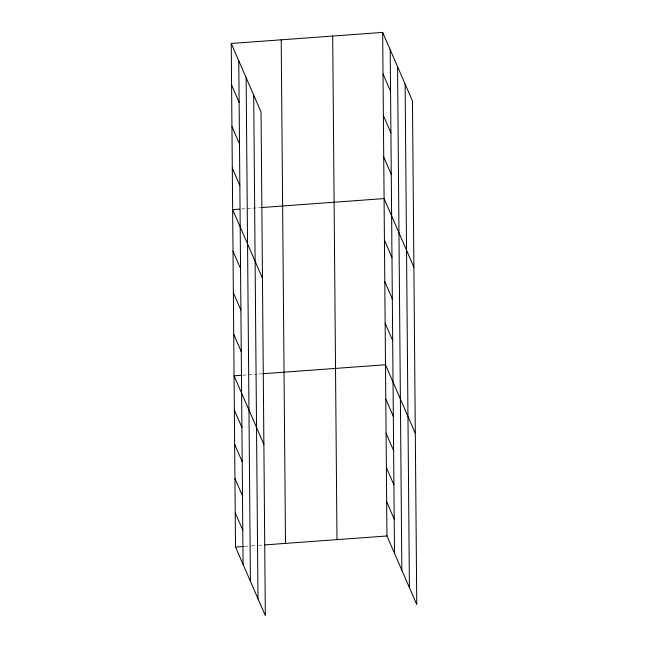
<?xml version="1.0" encoding="UTF-8"?>
<svg xmlns="http://www.w3.org/2000/svg" width="648" height="648" viewBox="0 0 648 648"><rect width="100%" height="100%" fill="white"/><g stroke="black" fill="none" stroke-linecap="round" stroke-linejoin="round"><path stroke-width="0.49" stroke-dasharray="3.24 2.43" d="M241.647 208.988L260.642 207.603M243.065 375.168L257.054 374.147M259.054 374.001L262.051 373.783M244.523 546.385L250.517 545.948M251.521 545.875L257.515 545.438M258.512 545.365L263.509 545"/><path stroke-width="0.97" d="M231.239 43.473L261.047 112.023L265.332 615.6L235.524 547.042L231.239 43.473L382.668 32.4L412.476 100.958L416.761 604.527L386.953 535.977L382.668 32.4M239.647 209.142L232.656 209.652L262.464 278.203M261.638 207.53L384.078 198.58L413.886 267.138M242.069 375.249L234.066 375.832L263.882 444.382M263.056 373.71L385.495 364.759L415.303 433.318M235.524 547.042L243.518 546.458M264.514 544.928L386.953 535.977M383.017 73.945L390.566 91.295M383.373 115.49L390.914 132.84M383.729 157.035L391.271 174.385M384.434 240.125L391.975 257.475M384.791 281.669L392.332 299.02M385.139 323.214L392.688 340.565M385.787 399.006L393.328 416.348M386.078 433.245L393.62 450.595M231.595 85.018L239.136 102.368M386.37 467.492L393.911 484.842M231.944 126.563L239.493 143.913M386.662 501.73L394.203 519.08M232.3 168.107L239.841 185.458M233.005 251.197L240.554 268.547M233.361 292.742L240.902 310.092M233.717 334.287L241.259 351.637M234.357 410.071L241.906 427.421M234.649 444.317L242.198 461.668M234.941 478.556L242.49 495.906M235.232 512.803L242.781 530.153M405.13 84.054L409.415 587.631M397.556 66.647L401.841 570.224M390.209 49.75L394.494 553.327M332.691 36.053L336.984 539.63M281.208 39.82L285.501 543.389M253.7 95.126L257.985 598.703M246.135 77.72L250.42 581.288M238.78 60.823L243.073 564.392"/></g></svg>
